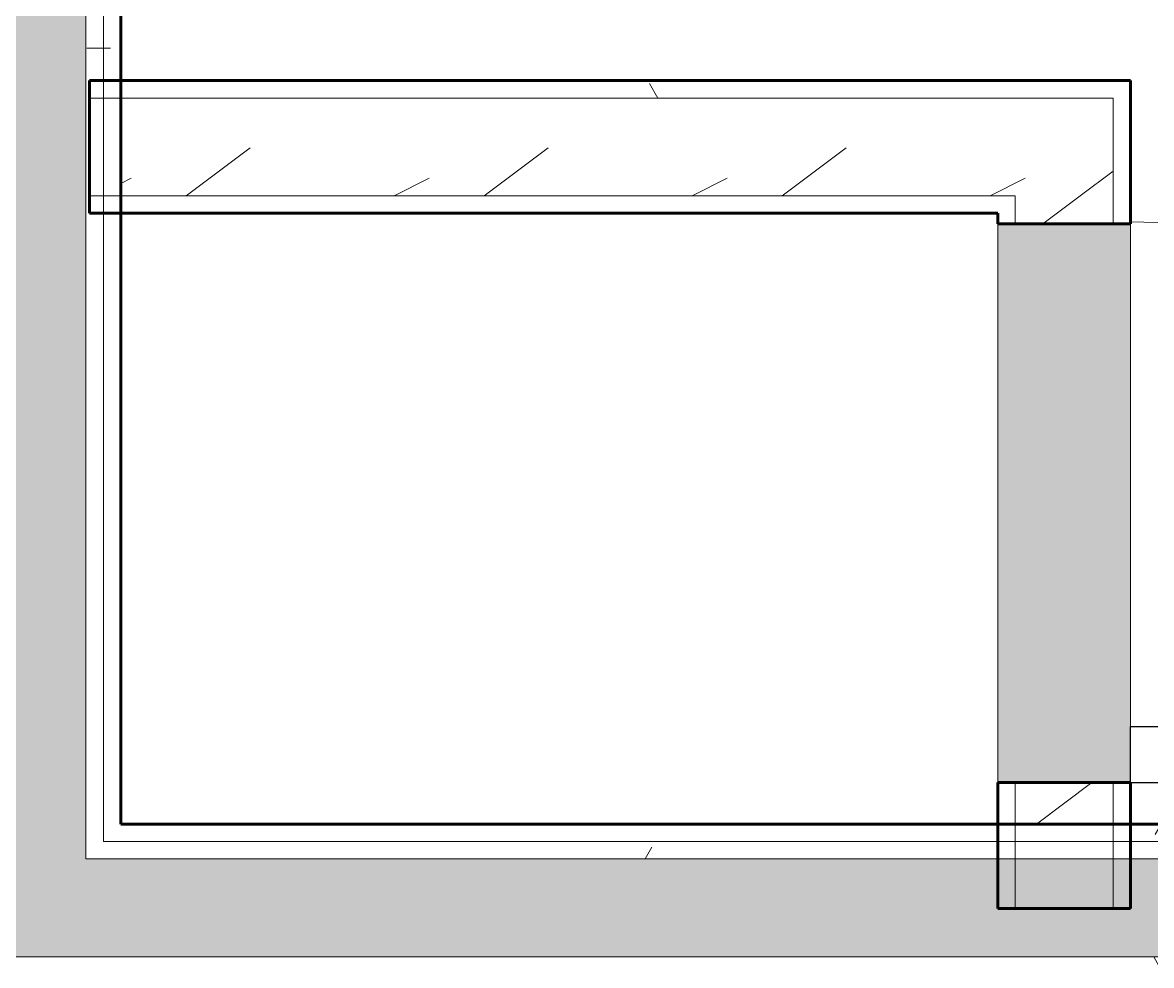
# Model space of a CAD drawing. Header units: inches. Extents: x -4061 to -1937, y 10959 to 12323.
# Drawn here: x -2936.04 to -2895.65, y 11717.58 to 11751.33 of the extents above; entities that cross this region are included whole.
import ezdxf

# ---------------------------------------------------------------- set-up
doc = ezdxf.new("R2010")
doc.units = ezdxf.units.IN
doc.header["$MEASUREMENT"] = 0
for name, color, linetype, lineweight in [('0-1', 7, 'Continuous', 5), ('0-2', 10, 'Continuous', 18), ('A-DOOR-1', 7, 'Continuous', 9), ('A-DOOR-2', 50, 'Continuous', 30), ('A-WALL', 113, 'Continuous', 18), ('A-WALL-1', 8, 'Continuous', 5), ('A-WALL-2', 250, 'Continuous', 60), ('A-WALL-3', 10, 'Continuous', 18), ('A-WALL-PATT-1', 7, 'Continuous', 9), ('A-WALL-PATT-2', 55, 'Continuous', 9), ('A-WALL-PATT-6', 111, 'Continuous', 9), ('I-WALL-2', 2, 'Continuous', 60)]:
    doc.layers.add(name, color=color, linetype=linetype, lineweight=lineweight)
pattern_1 = [(0, (0, 0), (20.48, 5.12), [0.845, -14.515, 0.845, -14.515, -81.92]), (0, (0, 0), (20.48, 5.12), [-30.72, 0.845, -29.875, 0.845, -14.515, -35.84]), (0, (0, 0), (20.48, 5.12), [-76.8, 0.845, -9.395, 0.845, -24.755]), (120, (7.68, 2.56), (-14.67405, 15.1762003), [0.845, -14.515, 0.845, -14.515, -81.92]), (120, (7.68, 2.56), (-14.67405, 15.1762003), [-30.72, 0.845, -29.875, 0.845, -14.515, -35.84]), (120, (7.68, 2.56), (-14.67405, 15.1762003), [-76.8, 0.845, -9.395, 0.845, -24.755]), (240, (10.24, 12.8), (-5.80595, -20.2962003), [0.845, -14.515, 0.845, -14.515, -81.92]), (240, (10.24, 12.8), (-5.80595, -20.2962003), [-30.72, 0.845, -29.875, 0.845, -14.515, -35.84]), (240, (10.24, 12.8), (-5.80595, -20.2962003), [-76.8, 0.845, -9.395, 0.845, -24.755])]
pattern_2 = [(216.87, (4.265, 10.662), (31.9871619, 21.32545714), [5.331, -47.981]), (206.565, (10.662, 7.464), (-10.662476, -10.6620098), [11.921, -11.921]), (198.435, (10.662, 2.132), (-21.32449365, -10.6625869), [6.744, -26.974])]
pattern_3 = [(161.57, (0.32, 0.32), (-2.560496185, -0.000537386), [0, -18.214, 2.022, 0]), (18.43, (-0.32, 0.32), (-2.560496185, 0.000537386), [0, -18.214, 2.022, 0]), (108.43, (0.32, 0.32), (1.27922091, -6.400876726), [6.07, -14.166]), (71.57, (-0.32, 0.32), (1.27922091, 6.400876726), [6.07, -14.166])]

# ---------------------------------------------------------------- blocks, each defined once
blk = doc.blocks.new('Single-Flush - CLOSET-1720159-ENLARGED RCP - 1ST FLOOR PLAN - EAST')
at = {"layer": 'A-DOOR-1'}
blk.add_arc((10, 2.375), 20.067, 95.7201, 180, dxfattribs=at)
at = {"layer": 'A-DOOR-2'}
for p, q in [((8, 2.375), (8, 22.342)), ((10, 22.342), (8, 22.342)), ((10, 2.375), (10, 22.342)), ((10, 2.375), (8, 2.375))]:
    blk.add_line(p, q, dxfattribs=at)
blk = doc.blocks.new('CTR - 1st Phase - Unit Layouts_rvt-1-ENLARGED RCP - 1ST FLOOR PLAN - EAST')
at = {"layer": 'A-WALL-1'}
blk.add_hatch(color=256, dxfattribs=at).paths.add_polyline_path([(-2897.022, 11724.125), (-2896.397, 11724.125), (-2896.397, 11744.125), (-2901.147, 11744.125), (-2901.147, 11724.125), (-2900.522, 11724.125)], flags=0)
at = {"layer": 'A-WALL-PATT-1'}
h = blk.add_hatch(dxfattribs=at)
h.set_pattern_fill('FP_1', color=256, style=0, pattern_type=2)
h.set_pattern_definition(pattern_1)
h.paths.add_polyline_path([(-2897.022, 11748.625), (-2896.397, 11748.625), (-2896.397, 11749.25), (-2932.524, 11749.231), (-2932.524, 11748.625), (-2900.522, 11748.625)], flags=0)
at = {"layer": 'A-WALL-PATT-2'}
h = blk.add_hatch(dxfattribs=at)
h.set_pattern_fill('FP_2', color=256, style=0, pattern_type=2)
h.set_pattern_definition(pattern_2)
h.paths.add_polyline_path([(-2921.043, 11745.125), (-2897.022, 11745.125), (-2897.022, 11748.625), (-2932.524, 11748.625), (-2932.524, 11745.125)], flags=0)
h = blk.add_hatch(dxfattribs=at)
h.set_pattern_fill('FP_2', color=256, style=0, pattern_type=2)
h.set_pattern_definition(pattern_2)
h.paths.add_polyline_path([(-2899.369, 11722.639), (-2897.022, 11722.639), (-2897.022, 11724.125), (-2900.522, 11724.125), (-2900.522, 11722.639)], flags=0)
h.paths.add_polyline_path([(-2900.522, 11744.125), (-2897.022, 11744.125), (-2897.022, 11745.125), (-2900.522, 11745.125), (-2900.522, 11744.5)], flags=0)
at = {"layer": 'A-WALL-2'}
for p, q in [((-2933.647, 11744.5), (-2933.647, 11749.25)), ((-2933.647, 11749.25), (-2896.397, 11749.25)), ((-2896.397, 11749.25), (-2896.397, 11748.625)), ((-2896.397, 11748.625), (-2896.397, 11744.5)), ((-2901.147, 11744.5), (-2933.647, 11744.5)), ((-2901.147, 11744.125), (-2901.147, 11744.5)), ((-2896.397, 11744.5), (-2896.397, 11744.125)), ((-2896.397, 11744.125), (-2901.147, 11744.125)), ((-2901.147, 11719.614), (-2901.147, 11724.125)), ((-2901.147, 11724.125), (-2896.397, 11724.125)), ((-2896.397, 11724.125), (-2896.397, 11719.614)), ((-2896.397, 11719.614), (-2901.147, 11719.614))]:
    blk.add_line(p, q, dxfattribs=at)
at = {"layer": 'A-WALL-3'}
for p, q in [((-2933.647, 11748.625), (-2897.022, 11748.625)), ((-2897.022, 11745.125), (-2897.022, 11748.625)), ((-2933.647, 11745.125), (-2900.522, 11745.125)), ((-2900.522, 11744.5), (-2900.522, 11745.125)), ((-2897.022, 11744.5), (-2897.022, 11745.125)), ((-2900.522, 11744.125), (-2900.522, 11744.5)), ((-2897.022, 11744.125), (-2897.022, 11744.5)), ((-2901.147, 11744.125), (-2901.147, 11724.125)), ((-2896.397, 11724.125), (-2896.397, 11744.125)), ((-2900.522, 11719.614), (-2900.522, 11724.125)), ((-2897.022, 11719.614), (-2897.022, 11724.125))]:
    blk.add_line(p, q, dxfattribs=at)
at = {"layer": '0-2', "rotation": 270.000000000029}
blk.add_blockref('Single-Flush - CLOSET-1720159-ENLARGED RCP - 1ST FLOOR PLAN - EAST', (-2898.772, 11734.125), dxfattribs=at)

msp = doc.modelspace()

# ---------------------------------------------------------------- hatches: boundary and pattern name
at = {"layer": 'A-WALL-PATT-6'}
h = msp.add_hatch(dxfattribs=at)
h.set_pattern_fill('FP_17', color=256, style=0, pattern_type=2)
h.set_pattern_definition(pattern_3)
h.paths.add_polyline_path([(-2937.274, 11721.389), (-2933.774, 11721.389), (-2933.774, 12080.689), (-2937.274, 12080.689), (-2937.274, 11722.014)], flags=0)
h = msp.add_hatch(dxfattribs=at)
h.set_pattern_fill('FP_1', color=256, style=0, pattern_type=2)
h.set_pattern_definition(pattern_1)
h.paths.add_polyline_path([(-2933.149, 11722.014), (-2933.149, 11913.489), (-2933.774, 11913.489), (-2933.774, 11722.014)], flags=0)
h.paths.add_polyline_path([(-2933.774, 11916.989), (-2933.149, 11916.989), (-2933.149, 12080.689), (-2933.774, 12080.689), (-2933.774, 11917.322)], flags=0)
h = msp.add_hatch(dxfattribs=at)
h.set_pattern_fill('FP_1', color=256, style=0, pattern_type=2)
h.set_pattern_definition(pattern_1)
h.paths.add_polyline_path([(-2932.524, 11722.639), (-2932.524, 11913.489), (-2933.149, 11913.489), (-2933.149, 11722.639)], flags=0)
h.paths.add_polyline_path([(-2933.149, 11916.989), (-2932.524, 11916.989), (-2932.524, 12080.689), (-2933.149, 12080.689), (-2933.149, 11917.648)], flags=0)
h = msp.add_hatch(dxfattribs=at)
h.set_pattern_fill('FP_1', color=256, style=0, pattern_type=2)
h.set_pattern_definition(pattern_1)
h.paths.add_polyline_path([(-2933.149, 11722.014), (-2862.397, 11722.014), (-2862.397, 11722.639), (-2933.149, 11722.639)], flags=0)
h.paths.add_polyline_path([(-3066.797, 11722.014), (-3066.797, 11722.639), (-3066.924, 11722.639), (-3066.924, 11722.014)], flags=0)
h.paths.add_polyline_path([(-2803.372, 11722.014), (-2803.372, 11722.113), (-2803.899, 11722.639), (-2803.997, 11722.639), (-2803.997, 11722.014)], flags=0)
h.paths.add_polyline_path([(-3008.397, 11722.014), (-2937.899, 11722.014), (-2937.899, 11722.639), (-3008.397, 11722.639), (-3008.397, 11722.299)], flags=0)
h = msp.add_hatch(dxfattribs=at)
h.set_pattern_fill('FP_1', color=256, style=0, pattern_type=2)
h.set_pattern_definition(pattern_1)
h.paths.add_polyline_path([(-2803.997, 11721.389), (-2803.372, 11721.393), (-2803.372, 11722.014), (-2933.774, 11722.014), (-2933.774, 11721.389), (-2829.068, 11721.389)], flags=0)
h.paths.add_polyline_path([(-3066.797, 11721.389), (-2937.274, 11721.389), (-2937.274, 11722.014), (-3008.397, 11722.014), (-3008.397, 11721.864), (-3066.797, 11721.864), (-3066.797, 11722.014), (-3066.924, 11722.014), (-3066.924, 11721.389)], flags=0)
h = msp.add_hatch(dxfattribs=at)
h.set_pattern_fill('FP_17', color=256, style=0, pattern_type=2)
h.set_pattern_definition(pattern_3)
h.paths.add_polyline_path([(-3068.174, 11717.889), (-2799.149, 11717.889), (-2799.149, 11721.389), (-2799.247, 11721.389), (-2799.247, 11720.739), (-2801.999, 11720.739), (-2802.649, 11721.389), (-3066.924, 11721.389), (-3066.924, 11720.739), (-3068.174, 11720.739), (-3068.174, 11718.495)], flags=0)
h = msp.add_hatch(dxfattribs=at)
h.set_pattern_fill('FP_1', color=256, style=0, pattern_type=2)
h.set_pattern_definition(pattern_1)
h.paths.add_polyline_path([(-2813.738, 11717.264), (-2798.524, 11717.264), (-2798.524, 11717.889), (-3071.674, 11717.889), (-3071.655, 11717.264), (-2829.068, 11717.264)], flags=0)

# ---------------------------------------------------------------- linework, layer by layer
at = {"layer": 'A-WALL'}
for p, q in [((-2933.774, 11721.389), (-2933.774, 12080.689)), ((-2933.149, 11722.014), (-2933.149, 12080.689)), ((-2862.397, 11722.014), (-2933.149, 11722.014)), ((-2802.649, 11721.389), (-2933.774, 11721.389)), ((-2799.149, 11717.889), (-3071.674, 11717.889))]:
    msp.add_line(p, q, dxfattribs=at)
at = {"layer": 'I-WALL-2'}
for p, q in [((-2932.524, 11954.614), (-2932.524, 11722.639)), ((-2932.524, 11722.639), (-2862.397, 11722.639))]:
    msp.add_line(p, q, dxfattribs=at)

# ---------------------------------------------------------------- block references
at = {"layer": '0-1'}
msp.add_blockref('CTR - 1st Phase - Unit Layouts_rvt-1-ENLARGED RCP - 1ST FLOOR PLAN - EAST', (0, 0), dxfattribs=at)

doc.saveas('drawing.dxf')
